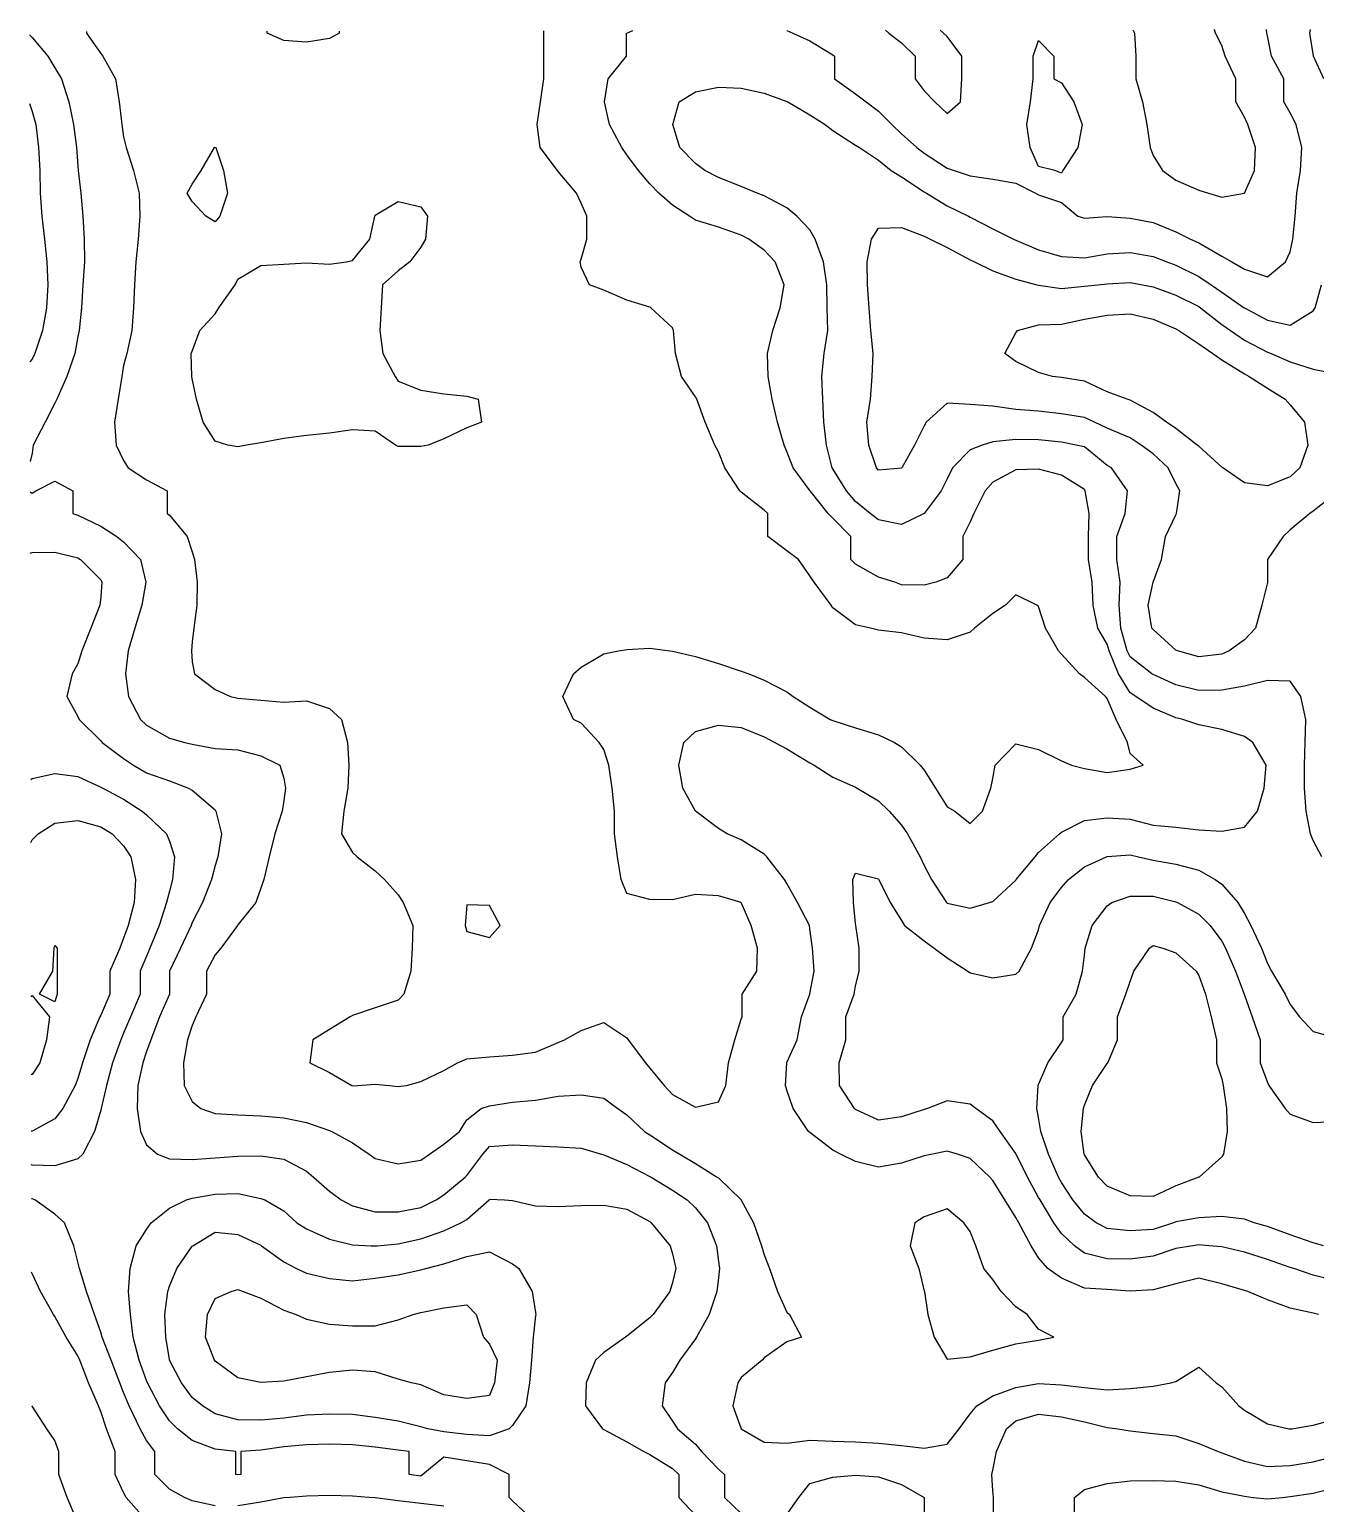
# Model space of a CAD drawing. Header units: inches. Extents: x 450896 to 463247, y 7386701 to 7399440.
# Drawn here: x 450896 to 452542, y 7397535 to 7399422 of the extents above; entities that cross this region are included whole.
import ezdxf

# ---------------------------------------------------------------- set-up
doc = ezdxf.new("R2010")
doc.units = ezdxf.units.IN
doc.header["$MEASUREMENT"] = 0

msp = doc.modelspace()

# ---------------------------------------------------------------- linework, layer by layer
for points, elevation in [([(450895.8, 7399415.2), (450899.2, 7399411.7), (450919.2, 7399388.1), (450928.4, 7399373.2), (450936.8, 7399358.8), (450946.3, 7399329.5), (450952.2, 7399300.3), (450955.8, 7399271), (450957.7, 7399247.6), (450958.3, 7399241.7), (450961.4, 7399212.4), (450964, 7399183.1), (450965.9, 7399153.8), (450966.1, 7399124.5), (450964.1, 7399095.2), (450962.5, 7399066), (450959.2, 7399036.7), (450957.7, 7399029), (450953.8, 7399007.4), (450943.4, 7398978.1), (450930.6, 7398948.8), (450928.4, 7398943.6), (450915.7, 7398919.5), (450900.7, 7398890.2), (450899.2, 7398879.8), (450896.6, 7398869)], 740), ([(450968.8, 7399419.5), (450968.8, 7399417.4), (450987, 7399391.2), (450989.6, 7399388.1), (451006.1, 7399358.8), (451010.8, 7399329.5), (451014, 7399300.3), (451016.3, 7399284.9), (451019.5, 7399271), (451028.9, 7399241.7), (451036.2, 7399212.4), (451037.1, 7399183.1), (451034.8, 7399153.8), (451032, 7399124.5), (451030.4, 7399095.2), (451029.1, 7399066), (451026.7, 7399036.7), (451020.5, 7399007.4), (451016.3, 7398991.9), (451014.1, 7398978.1), (451009.5, 7398948.8), (451004.6, 7398919.5), (451006.7, 7398890.2), (451016.3, 7398870.5), (451022.3, 7398861), (451045.6, 7398845.6), (451072.2, 7398831.7), (451072.2, 7398802.4), (451074.9, 7398800.5), (451097.8, 7398773.1), (451104.2, 7398753.4), (451107.1, 7398743.8), (451110.3, 7398714.5), (451110.2, 7398685.2), (451106.3, 7398655.9), (451104.2, 7398638.2), (451103, 7398626.7), (451104.2, 7398612.5), (451106.9, 7398597.4), (451133.5, 7398577.2), (451153.2, 7398568.1), (451162.7, 7398566.1), (451192, 7398563.5), (451221.3, 7398561.1), (451250.6, 7398562.7), (451279.9, 7398552.9), (451295.3, 7398538.8), (451303, 7398509.5), (451304.6, 7398480.2), (451303.4, 7398450.9), (451298.4, 7398421.6), (451295.3, 7398392.4), (451309.2, 7398368.5), (451315.4, 7398363.1), (451338.5, 7398345.1), (451350.4, 7398333.8), (451367.7, 7398314.3), (451374, 7398304.5), (451386.7, 7398275.2), (451385.6, 7398245.9), (451384, 7398216.6), (451375.2, 7398187.3), (451367.7, 7398179.5), (451338.5, 7398169.8), (451309.2, 7398159.7), (451306.2, 7398158.1), (451279.9, 7398142.1), (451258.5, 7398128.8), (451254.6, 7398099.5), (451279.9, 7398086.9), (451308.3, 7398070.2), (451309.2, 7398069.9), (451316.2, 7398070.2), (451338.5, 7398072.1), (451356.5, 7398070.2), (451367.7, 7398069.2), (451378.5, 7398070.2), (451397, 7398075.5), (451426.3, 7398089.4), (451443.8, 7398099.5), (451455.6, 7398104.5), (451484.9, 7398107), (451514.2, 7398109), (451543.5, 7398113.1), (451572.8, 7398125.4), (451580.8, 7398128.8), (451602, 7398140.5), (451631.3, 7398151.1), (451660.6, 7398131.2), (451662.2, 7398128.8), (451684.5, 7398099.5), (451689.9, 7398092.5), (451708.5, 7398070.2), (451719.2, 7398058.6), (451748.5, 7398042.6), (451777.8, 7398049.4)], 720), ([(451292.1, 7399420), (451292.1, 7399417.4), (451279.9, 7399410.7), (451250.6, 7399405.8), (451221.3, 7399408.1), (451199.9, 7399417.4), (451199.9, 7399419.9)], 720), ([(451777.8, 7398049.4), (451787.1, 7398070.2), (451790.8, 7398099.5), (451798.8, 7398128.8), (451807.1, 7398155.3), (451808.3, 7398158.1), (451808.3, 7398187.3), (451827.1, 7398216.6), (451827.9, 7398245.9), (451819.7, 7398275.2), (451807.1, 7398304.5), (451807.1, 7398304.5), (451777.8, 7398313.2), (451748.5, 7398314.6), (451719.2, 7398307.9), (451689.9, 7398308.2), (451660.6, 7398315.9), (451653.5, 7398333.8), (451648.6, 7398363.1), (451644.7, 7398392.4), (451644.9, 7398421.6), (451641.7, 7398450.9), (451637.3, 7398480.2), (451631.3, 7398500.5), (451625.3, 7398509.5), (451602, 7398534.2), (451592.1, 7398538.8), (451578.6, 7398568.1), (451592.4, 7398597.4), (451602, 7398605.6), (451631.3, 7398622.7), (451650, 7398626.7), (451660.6, 7398628.5), (451689.9, 7398630.3), (451715.8, 7398626.7), (451719.2, 7398626.4), (451748.5, 7398619.4), (451777.8, 7398610.7), (451807.1, 7398600.5), (451816.6, 7398597.4), (451836.3, 7398589.3), (451865.6, 7398574.3), (451873.4, 7398568.1), (451894.9, 7398554.8), (451920.9, 7398538.8), (451924.2, 7398537.4), (451953.5, 7398528.2), (451982.8, 7398519.1), (452003.2, 7398509.5), (452012.1, 7398504), (452036, 7398480.2), (452041.4, 7398474.1), (452055.6, 7398450.9), (452070.6, 7398427.1), (452080.5, 7398421.6), (452099.9, 7398405.8), (452116.1, 7398421.6), (452126.5, 7398450.9), (452129.2, 7398463.2), (452132.3, 7398480.2), (452158.5, 7398507.7), (452187.8, 7398500.6), (452217.1, 7398486.1), (452229.7, 7398480.2), (452246.4, 7398476.2), (452275.7, 7398471.1), (452304.9, 7398475.1), (452321.4, 7398480.2), (452304.9, 7398495.1), (452301.6, 7398509.5), (452287.1, 7398538.8), (452275.7, 7398565.8), (452273.5, 7398568.1), (452246.4, 7398592.7), (452240.1, 7398597.4), (452217.1, 7398622.6), (452213, 7398626.7), (452196.6, 7398655.9), (452187.8, 7398683.4), (452185.3, 7398685.2), (452158.5, 7398698.2), (452145.3, 7398685.2), (452129.2, 7398674.6), (452105.8, 7398655.9), (452099.9, 7398650.5), (452070.6, 7398640.7), (452041.4, 7398642.9), (452012.1, 7398649.6), (451982.8, 7398653), (451972.5, 7398655.9), (451953.5, 7398660), (451924.2, 7398681.9), (451922, 7398685.2), (451900.3, 7398714.5), (451894.9, 7398722.7), (451880.2, 7398743.8), (451865.6, 7398754.7), (451841.1, 7398773.1), (451841.1, 7398802.4), (451836.3, 7398806.6), (451807.1, 7398830), (451805.3, 7398831.7), (451785.9, 7398861), (451777.8, 7398881.4), (451773, 7398890.2), (451760.8, 7398919.5), (451750, 7398948.8), (451748.5, 7398952), (451730.6, 7398978.1), (451723, 7399007.4), (451720.2, 7399036.7), (451719.2, 7399040.2), (451691.2, 7399066), (451689.9, 7399066.6), (451660.6, 7399075.6), (451631.3, 7399088.4), (451612.8, 7399095.2), (451602, 7399118), (451600.7, 7399124.5), (451602, 7399127.9), (451609.2, 7399153.8), (451609.2, 7399183.1), (451602, 7399199.8), (451596.3, 7399212.4), (451572.8, 7399240.5), (451571.8, 7399241.7), (451549.4, 7399271), (451545.9, 7399300.3), (451550, 7399329.5), (451554.4, 7399358.8), (451554.2, 7399388.1), (451554.2, 7399417.4), (451554.1, 7399420.5)], 720), ([(452546, 7397777.3), (452539.2, 7397778.8), (452509.9, 7397785.2), (452480.7, 7397795.9), (452455.7, 7397806.6), (452451.4, 7397807.8), (452422.1, 7397816.2), (452392.8, 7397823.7), (452363.5, 7397816.2), (452334.2, 7397808.7), (452304.9, 7397807.2), (452275.7, 7397809.3), (452246.4, 7397810.7), (452217.1, 7397823.6), (452199.6, 7397835.9), (452187.8, 7397849.7), (452178.2, 7397865.2), (452162.4, 7397894.5), (452158.5, 7397901.3), (452144.7, 7397923.8), (452129.2, 7397948.5), (452125.2, 7397953), (452099.9, 7397976.7), (452083.9, 7397982.3), (452070.6, 7397986.4), (452051.7, 7397982.3), (452041.4, 7397980.1), (452012.1, 7397970.9), (451982.8, 7397965.7), (451953.5, 7397973.1), (451934.1, 7397982.3), (451924.2, 7397987.5), (451894.9, 7398010.1), (451893.3, 7398011.6), (451873.6, 7398040.9), (451865.6, 7398064.4), (451863.8, 7398070.2), (451865.6, 7398099.5), (451865.6, 7398099.6), (451878.5, 7398128.8), (451884, 7398158.1), (451894.8, 7398187.3), (451894.9, 7398187.7), (451900.2, 7398216.6), (451898.4, 7398245.9), (451894.9, 7398270.7), (451894.2, 7398275.2), (451879, 7398304.5), (451865.6, 7398328.7), (451862.4, 7398333.8), (451840, 7398363.1), (451836.3, 7398366.5), (451807.1, 7398384.7), (451789.2, 7398392.4), (451777.8, 7398399.2), (451748.5, 7398421.5), (451748.3, 7398421.6), (451732.3, 7398450.9), (451727, 7398480.2), (451733.6, 7398509.5), (451748.5, 7398523.4), (451777.8, 7398531.6), (451807.1, 7398528.4), (451836.3, 7398516.7), (451850, 7398509.5), (451865.6, 7398501.1), (451894.9, 7398483.5), (451900.2, 7398480.2), (451924.2, 7398464.8), (451953.5, 7398452), (451955.4, 7398450.9), (451982.8, 7398434.8), (451996.4, 7398421.6), (452012.1, 7398403.5), (452019.8, 7398392.4), (452036.2, 7398363.1), (452041.4, 7398351.8), (452050.7, 7398333.8), (452069.6, 7398304.5), (452070.6, 7398303.6), (452099.9, 7398297.5), (452124.9, 7398304.5), (452129.2, 7398305.9), (452158.5, 7398333.2), (452158.9, 7398333.8), (452183.4, 7398363.1), (452187.8, 7398368.4), (452214.6, 7398392.4), (452217.1, 7398394.5), (452246.4, 7398409.5), (452275.7, 7398413), (452304.9, 7398411.1), (452334.2, 7398403.7), (452363.5, 7398401.1), (452392.8, 7398397.7), (452422.1, 7398396), (452451.4, 7398400.8), (452468.1, 7398421.6), (452476.5, 7398450.9), (452479.1, 7398480.2), (452462.2, 7398509.5), (452451.4, 7398517.2), (452422.1, 7398525.8), (452392.8, 7398531.9), (452372.4, 7398538.8), (452363.5, 7398541.1), (452334.2, 7398553.3), (452312.2, 7398568.1), (452304.9, 7398572.8), (452290.2, 7398597.4), (452278, 7398626.7), (452275.7, 7398635.3), (452263.5, 7398655.9), (452257.5, 7398685.2), (452256.1, 7398714.5), (452251.6, 7398743.8), (452251.6, 7398773.1), (452252.3, 7398802.4), (452247.3, 7398831.7), (452246.4, 7398833.3), (452217.1, 7398851.7), (452187.8, 7398859.3), (452158.5, 7398858.3), (452129.2, 7398842.6), (452119.2, 7398831.7), (452104.6, 7398802.4), (452099.9, 7398791.7), (452090.8, 7398773.1), (452090.8, 7398743.8), (452070.6, 7398720), (452056.2, 7398714.5), (452041.4, 7398710.7), (452012.1, 7398711), (452003.5, 7398714.5), (451982.8, 7398721.2), (451953.5, 7398737.7), (451947.2, 7398743.8), (451947.2, 7398773.1), (451924.2, 7398796.4), (451918.5, 7398802.4), (451895.2, 7398831.7), (451894.9, 7398832.1), (451873.7, 7398861), (451865.6, 7398881.9), (451861.9, 7398890.2), (451853.3, 7398919.5), (451846.5, 7398948.8), (451841.3, 7398978.1), (451840.7, 7399007.4), (451847.3, 7399036.7), (451857, 7399066), (451861.9, 7399095.2), (451850.6, 7399124.5), (451836.3, 7399139.5), (451816.6, 7399153.8), (451807.1, 7399159), (451777.8, 7399168.9), (451748.5, 7399178.2), (451740.7, 7399183.1), (451719.2, 7399197.2), (451701.7, 7399212.4), (451689.9, 7399224.7), (451675.4, 7399241.7), (451660.6, 7399261.8), (451654, 7399271), (451638.3, 7399300.3), (451632, 7399329.5), (451636.8, 7399358.8), (451660.3, 7399388.1), (451660.3, 7399417.4), (451660.6, 7399417.6), (451668.4, 7399420.7)], 740), ([(451865.3, 7399421), (451865.6, 7399420.9), (451873.2, 7399417.4), (451894.9, 7399407.4), (451924.2, 7399389.7), (451926.4, 7399388.1), (451926.4, 7399358.8), (451953.5, 7399339.7), (451966.8, 7399329.5), (451982.8, 7399317.5), (452000, 7399300.3), (452012.1, 7399288.6), (452032, 7399271), (452041.4, 7399263.9), (452070.6, 7399244.6), (452079.6, 7399241.7), (452099.9, 7399234.6), (452129.2, 7399230.5), (452158.5, 7399225.4), (452183.7, 7399212.4), (452187.8, 7399210.3), (452217.1, 7399200.5), (452237.9, 7399183.1), (452246.4, 7399180.7), (452275.7, 7399182.5), (452304.9, 7399180.4), (452334.2, 7399174.9), (452363.5, 7399163.2), (452382.1, 7399153.8), (452392.8, 7399148.8), (452422.1, 7399131.8), (452435.1, 7399124.5), (452451.4, 7399115.5), (452480.7, 7399105.5), (452503.8, 7399124.5), (452509.9, 7399137.4), (452513.4, 7399153.8), (452516.3, 7399183.1), (452518.3, 7399212.4), (452523.1, 7399241.7), (452524.7, 7399271), (452517.6, 7399300.3), (452509.9, 7399315.3), (452501.8, 7399329.5), (452501.8, 7399358.8), (452486, 7399388.1), (452480.7, 7399413.8), (452479.8, 7399417.4), (452479.5, 7399422)], 740), ([(451991.9, 7399421.2), (451995.8, 7399417.4), (452012.1, 7399405), (452029.6, 7399388.1), (452029.6, 7399358.8), (452041.4, 7399343.7), (452055, 7399329.5), (452070.6, 7399314.7), (452087.7, 7399329.5), (452089.5, 7399358.8), (452089.5, 7399388.1), (452070.6, 7399413.1), (452066, 7399417.4), (452061.8, 7399421.3)], 720), ([(452308.5, 7399421.7), (452310.6, 7399417.4), (452312.4, 7399388.1), (452312.4, 7399358.8), (452320.9, 7399329.5), (452326.5, 7399300.3), (452330.4, 7399271), (452334.2, 7399260.7), (452346.4, 7399241.7), (452363.5, 7399229.2), (452392.8, 7399216.4), (452405.3, 7399212.4), (452422.1, 7399207.5), (452451.4, 7399212.4)], 720), ([(452451.4, 7399212.4), (452451.4, 7399212.4), (452464.3, 7399241.7), (452465.6, 7399271), (452455.8, 7399300.3), (452451.4, 7399310), (452440.3, 7399329.5), (452440.3, 7399358.8), (452426.5, 7399388.1), (452422.1, 7399401.7), (452414.2, 7399417.4), (452412.9, 7399421.9)], 720), ([(452552.9, 7399358.8), (452539.7, 7399388.1), (452539.2, 7399390.8), (452534.8, 7399417.4), (452535.9, 7399422.1)], 760), ([(452218.7, 7399241.7), (452217.1, 7399238.1), (452208.4, 7399241.7), (452187.8, 7399246.7), (452176.9, 7399271), (452172.6, 7399300.3), (452177.3, 7399329.5), (452180.7, 7399358.8), (452180.7, 7399388.1), (452187.8, 7399407.9), (452207.4, 7399388.1), (452207.4, 7399358.8), (452217.1, 7399353.9), (452232.8, 7399329.5), (452243.6, 7399300.3), (452237.8, 7399271), (452218.7, 7399241.7)], 740), ([(452550.3, 7398363.1), (452539.2, 7398384), (452535.7, 7398392.4), (452530.2, 7398421.6), (452528.2, 7398450.9), (452528.2, 7398480.2), (452529.1, 7398509.5), (452529.9, 7398538.8), (452523.6, 7398568.1), (452509.9, 7398587.7), (452480.7, 7398588.8), (452451.4, 7398581.5), (452422.1, 7398576.5), (452392.8, 7398575.8), (452363.5, 7398583.2), (452334.2, 7398596.4), (452332.7, 7398597.4), (452304.9, 7398618.9), (452301.3, 7398626.7), (452292.8, 7398655.9), (452290.8, 7398685.2), (452292.2, 7398714.5), (452287.9, 7398743.8), (452287.9, 7398773.1), (452298.4, 7398802.4), (452301.4, 7398831.7), (452281, 7398861), (452275.7, 7398864.1), (452246.4, 7398887.8), (452236, 7398890.2), (452217.1, 7398894), (452187.8, 7398897), (452158.5, 7398897.2), (452129.2, 7398894.4), (452115.5, 7398890.2), (452099.9, 7398884), (452077.6, 7398861), (452070.6, 7398846.9), (452062.9, 7398831.7), (452041.4, 7398802.5), (452041.2, 7398802.4), (452012.1, 7398788.4), (451982.8, 7398794.5), (451972.1, 7398802.4), (451953.5, 7398817.9), (451941.6, 7398831.7), (451924.2, 7398859.8), (451923.5, 7398861), (451916, 7398890.2), (451912.8, 7398919.5), (451911.6, 7398948.8), (451910.2, 7398978.1), (451913.3, 7399007.4), (451917.7, 7399036.7), (451917, 7399066), (451916.6, 7399095.2), (451912.3, 7399124.5), (451901.6, 7399153.8), (451894.9, 7399165.5), (451878.3, 7399183.1), (451865.6, 7399193.7), (451836.3, 7399209.2), (451827.6, 7399212.4), (451807.1, 7399221), (451777.8, 7399232.8), (451760.5, 7399241.7), (451748.5, 7399250.6), (451728.2, 7399271), (451719.6, 7399300.3), (451727.7, 7399329.5), (451748.5, 7399342.3), (451777.8, 7399348.1), (451807.1, 7399346.8), (451836.3, 7399340.6), (451865.6, 7399330), (451866.6, 7399329.5), (451894.9, 7399312.8), (451914.6, 7399300.3), (451924.2, 7399293), (451953.5, 7399274.2), (451958.4, 7399271), (451982.8, 7399254.8), (451999, 7399241.7), (452012.1, 7399233.6), (452041.4, 7399214.1), (452044, 7399212.4), (452070.6, 7399196.3), (452097.9, 7399183.1), (452099.9, 7399182), (452129.2, 7399167.1), (452155.5, 7399153.8), (452158.5, 7399152.4), (452187.8, 7399140.2), (452217.1, 7399131.7), (452246.4, 7399130), (452275.7, 7399134.8), (452304.9, 7399136.7), (452334.2, 7399131.3), (452351.7, 7399124.5), (452363.5, 7399120.2), (452392.8, 7399105.9), (452408.7, 7399095.2), (452422.1, 7399085.9), (452451.1, 7399066), (452451.4, 7399065.8), (452480.7, 7399050), (452509.9, 7399043.6), (452539.2, 7399061.8), (452541.6, 7399066), (452549.9, 7399095.2)], 760), ([(450895.9, 7399327.4), (450899.2, 7399317.3), (450903.7, 7399300.3), (450907.3, 7399271), (450909.1, 7399241.7), (450909.5, 7399212.4), (450911.7, 7399183.1), (450914.9, 7399153.8), (450917.9, 7399124.5), (450919.2, 7399095.2), (450917.5, 7399066), (450912.5, 7399036.7), (450902.8, 7399007.4), (450899.2, 7399000.2), (450896.4, 7398996.7)], 760), ([(451139.5, 7399183.1), (451133.5, 7399176), (451121.4, 7399183.1), (451104.2, 7399201.9), (451097.5, 7399212.4), (451104.2, 7399224), (451115.7, 7399241.7), (451132.6, 7399271), (451133.5, 7399271.6), (451134.4, 7399271), (451144.2, 7399241.7), (451149.1, 7399212.4), (451139.5, 7399183.1)], 720), ([(451406.4, 7398890.2), (451397, 7398888.2), (451367.7, 7398888.2), (451364.3, 7398890.2), (451338.5, 7398908.1), (451309.2, 7398909.8), (451279.9, 7398905.4), (451250.6, 7398902.4), (451221.3, 7398898.6), (451192, 7398893.1), (451173.5, 7398890.2), (451162.7, 7398887.9), (451149.9, 7398890.2), (451133.5, 7398895.3), (451118, 7398919.5), (451109.7, 7398948.8), (451104.2, 7398975.4), (451103.5, 7398978.1), (451102.9, 7399007.4), (451104.2, 7399010.2), (451113.9, 7399036.7), (451133.5, 7399058.2), (451138.2, 7399066), (451159.1, 7399095.2), (451162.7, 7399102.3), (451192, 7399119.8), (451221.3, 7399121.7), (451250.6, 7399123.4), (451279.9, 7399121.6), (451301.3, 7399124.5), (451309.2, 7399126.3), (451331.6, 7399153.8), (451337.9, 7399183.1), (451338.5, 7399184.6), (451367.7, 7399201.7), (451397, 7399195.1), (451405.5, 7399183.1), (451402.6, 7399153.8), (451397, 7399143.4), (451382.6, 7399124.5), (451367.7, 7399113.1), (451347.6, 7399095.2), (451346.2, 7399066), (451344.2, 7399036.7), (451348.1, 7399007.4), (451364.1, 7398978.1), (451367.7, 7398971.8), (451397, 7398960.2), (451426.3, 7398955.8), (451455.6, 7398952.9), (451470.4, 7398948.8), (451474.6, 7398919.5), (451455.6, 7398912), (451426.3, 7398898.3), (451406.4, 7398890.2)], 720), ([(452431.8, 7398626.7), (452422.1, 7398622.6), (452392.8, 7398619.1), (452365.6, 7398626.7), (452363.5, 7398627.6), (452334.2, 7398654.1), (452332.8, 7398655.9), (452328.2, 7398685.2), (452334.2, 7398714.4), (452334.3, 7398714.5), (452345.1, 7398743.8), (452350.4, 7398773.1), (452363.5, 7398800.8), (452364.3, 7398802.4), (452368.6, 7398831.7), (452363.5, 7398841), (452353.6, 7398861), (452334.2, 7398878.7), (452319.2, 7398890.2), (452304.9, 7398899.4), (452275.7, 7398911.7), (452259.5, 7398919.5), (452246.4, 7398925.5), (452217.1, 7398930.2), (452187.8, 7398933.3), (452158.5, 7398935.7), (452129.2, 7398939.8), (452099.9, 7398942.1), (452070.6, 7398943.6), (452043.8, 7398919.5), (452041.4, 7398914.8), (452028.8, 7398890.2), (452012.6, 7398861), (452012.1, 7398860.4), (451982.8, 7398857.8), (451980.3, 7398861), (451970.2, 7398890.2), (451967.8, 7398919.5), (451972.4, 7398948.8), (451974.8, 7398978.1), (451976, 7399007.4), (451973, 7399036.7), (451970.9, 7399066), (451968.8, 7399095.2), (451968.3, 7399124.5), (451973.6, 7399153.8), (451982.8, 7399167.7), (452012.1, 7399168.5), (452041.4, 7399157.7), (452049, 7399153.8), (452070.6, 7399142.9), (452099.9, 7399127.3), (452105.8, 7399124.5), (452129.2, 7399113.3), (452158.5, 7399102.6), (452185.3, 7399095.2), (452187.8, 7399094.6), (452217.1, 7399090.7), (452246.4, 7399093.4), (452263.7, 7399095.2), (452275.7, 7399096.5), (452304.9, 7399098.1), (452320.6, 7399095.2), (452334.2, 7399092.7), (452363.5, 7399081.8), (452392.8, 7399067.4), (452394.8, 7399066), (452422.1, 7399044.6), (452433.3, 7399036.7), (452451.4, 7399024.5), (452480.7, 7399009.2), (452485.6, 7399007.4), (452509.9, 7398996.7), (452539.2, 7398987.2), (452568.5, 7398981.4)], 780), ([(452522, 7398861), (452509.9, 7398849.4), (452480.7, 7398837.9), (452451.4, 7398841.8), (452423.8, 7398861), (452422.1, 7398862), (452392.8, 7398888.6), (452390.9, 7398890.2), (452363.5, 7398911.5), (452351.4, 7398919.5), (452334.2, 7398931.8), (452304.9, 7398947.6), (452301, 7398948.8), (452275.7, 7398958.3), (452246.4, 7398971.8), (452217.1, 7398976.4), (452205.7, 7398978.1), (452187.8, 7398983.2), (452158.5, 7398997.1), (452144.5, 7399007.4), (452158.5, 7399033.9), (452160.9, 7399036.7), (452187.8, 7399044.2), (452217.1, 7399044.9), (452246.4, 7399051.1), (452275.7, 7399056.5), (452304.9, 7399058.3), (452334.2, 7399051.1), (452363.5, 7399038.9), (452367.3, 7399036.7), (452392.8, 7399019.7), (452411, 7399007.4), (452422.1, 7398999.4), (452451.4, 7398981.3), (452457.3, 7398978.1), (452480.7, 7398963), (452503.3, 7398948.8), (452509.9, 7398941.8), (452528.2, 7398919.5), (452532.4, 7398890.2), (452522, 7398861)], 800), ([(450896.7, 7398830.4), (450899.2, 7398828.7), (450903.8, 7398831.7), (450928.4, 7398843.7), (450951.2, 7398831.7), (450951.2, 7398802.4), (450957.7, 7398800.4), (450987, 7398786.5), (451007.8, 7398773.1), (451016.3, 7398766.4), (451037.8, 7398743.8), (451044.9, 7398714.5), (451039.7, 7398685.2), (451030.5, 7398655.9), (451022.2, 7398626.7), (451018.6, 7398597.4), (451022.7, 7398568.1), (451038, 7398538.8), (451045.6, 7398531.4), (451074.9, 7398515), (451094.7, 7398509.5), (451104.2, 7398507.3), (451133.5, 7398501.8), (451162.7, 7398499.9), (451192, 7398492.3), (451216.1, 7398480.2), (451221.3, 7398463.8), (451223.5, 7398450.9), (451221.3, 7398435.1), (451219.4, 7398421.6), (451210, 7398392.4), (451202.7, 7398363.1), (451196, 7398333.8), (451192, 7398322.7), (451185.4, 7398304.5), (451162.7, 7398276.1), (451162.1, 7398275.2), (451140.9, 7398245.9), (451133.5, 7398237.5), (451122.6, 7398216.6), (451122.6, 7398187.3), (451108.8, 7398158.1), (451104.2, 7398147.3), (451098.1, 7398128.8), (451093, 7398099.5), (451094, 7398070.2), (451104.2, 7398049.8), (451115.3, 7398040.9), (451133.5, 7398034.6), (451162.7, 7398032.7), (451192, 7398031.3), (451221.3, 7398028.9), (451250.6, 7398022.9), (451279.9, 7398012.8), (451282.7, 7398011.6), (451309.2, 7397996.9), (451330.5, 7397982.3), (451338.5, 7397976.8), (451367.7, 7397970.2), (451397, 7397974.6), (451407.9, 7397982.3), (451426.3, 7397995.1), (451446.3, 7398011.6), (451455.6, 7398026.3), (451474.1, 7398040.9), (451484.9, 7398044.2), (451514.2, 7398048.9), (451543.5, 7398051.6), (451572.8, 7398056.8), (451602, 7398058.5), (451631.3, 7398054.2), (451648.9, 7398040.9), (451660.6, 7398032.7), (451683.3, 7398011.6), (451689.9, 7398007.1), (451719.2, 7397987.8), (451728.3, 7397982.3), (451748.5, 7397970.5), (451776.3, 7397953), (451777.8, 7397951.9), (451806.9, 7397923.8), (451807.1, 7397923.6), (451822.7, 7397894.5), (451833, 7397865.2), (451836.3, 7397853.5), (451843.3, 7397835.9), (451853.4, 7397806.6), (451865.6, 7397780.1), (451868.8, 7397777.3), (451884.2, 7397748), (451865.6, 7397742.1), (451836.3, 7397721.7), (451833.6, 7397718.8), (451807.1, 7397696.3), (451802.8, 7397689.5), (451796.2, 7397660.2), (451807, 7397630.9), (451807.1, 7397630.8), (451836.3, 7397613.8), (451865.6, 7397612.4), (451894.9, 7397616.4), (451924.2, 7397615.1), (451953.5, 7397614.3), (451982.8, 7397612.4), (452012.1, 7397609.4), (452041.4, 7397606), (452070.6, 7397611.3), (452086.2, 7397630.9), (452099.9, 7397650.1), (452108.5, 7397660.2), (452129.2, 7397672.9), (452158.5, 7397683.5), (452187.8, 7397689), (452217.1, 7397687.1), (452246.4, 7397683.6), (452275.7, 7397680.9), (452304.9, 7397682.3), (452334.2, 7397685.2), (452357.1, 7397689.5), (452363.5, 7397691.4), (452392.8, 7397709.7), (452415.1, 7397689.5), (452422.1, 7397684.5), (452444.2, 7397660.2), (452451.4, 7397654.6), (452480.7, 7397637.1), (452508.3, 7397630.9), (452509.9, 7397630.6), (452511.9, 7397630.9), (452539.2, 7397635.5), (452568.5, 7397643.7)], 740), ([(452568.5, 7398828.6), (452539.2, 7398805.5), (452535, 7398802.4), (452509.9, 7398781.5), (452500.8, 7398773.1), (452480.8, 7398743.8), (452480.8, 7398714.5), (452480.7, 7398714.1), (452473.6, 7398685.2), (452465.3, 7398655.9), (452451.4, 7398640.8), (452431.8, 7398626.7)], 780), ([(450896.8, 7398751.9), (450899.2, 7398752.8), (450928.4, 7398752.9), (450957.7, 7398745.7), (450961.2, 7398743.8), (450987, 7398717.5), (450988.6, 7398714.5), (450987, 7398695.9), (450985.8, 7398685.2), (450974.4, 7398655.9), (450963, 7398626.7), (450957.7, 7398610.2), (450950.3, 7398597.4), (450943.8, 7398568.1), (450957.7, 7398542.7), (450959.3, 7398538.8), (450987, 7398511.5), (450988.8, 7398509.5), (451016.3, 7398488.9), (451029, 7398480.2), (451045.6, 7398470.5), (451074.9, 7398460.2), (451099.5, 7398450.9), (451104.2, 7398448.3), (451133.5, 7398423.2), (451134.3, 7398421.6), (451141.6, 7398392.4), (451136.8, 7398363.1), (451133.5, 7398351.8), (451128.6, 7398333.8), (451117.4, 7398304.5), (451104.2, 7398278.8), (451102.7, 7398275.2), (451089.2, 7398245.9), (451075, 7398216.6), (451075, 7398187.3), (451074.9, 7398187.1), (451062.4, 7398158.1), (451051.1, 7398128.8), (451045.6, 7398113.7), (451040.8, 7398099.5), (451034.7, 7398070.2), (451033.8, 7398040.9), (451037.9, 7398011.6), (451045.6, 7397994.4), (451059.6, 7397982.3), (451074.9, 7397976.4), (451104.2, 7397975.4), (451133.5, 7397977.8), (451162.7, 7397980), (451192, 7397980.1), (451221.3, 7397976.1), (451250.6, 7397960.5), (451259.6, 7397953), (451279.9, 7397935.2), (451294.7, 7397923.8), (451309.2, 7397916.1), (451338.5, 7397908.6), (451367.7, 7397908.7), (451397, 7397914.3), (451416.5, 7397923.8), (451426.3, 7397930.3), (451453.6, 7397953), (451455.6, 7397954.9), (451476, 7397982.3), (451484.9, 7397992.2), (451514.2, 7397994.5), (451543.5, 7397993), (451572.8, 7397991.9), (451602, 7397990), (451628.1, 7397982.3), (451631.3, 7397981.4), (451660.6, 7397969.3), (451689.9, 7397954), (451691.5, 7397953), (451719.2, 7397936.3), (451737.6, 7397923.8), (451748.5, 7397913.6), (451763.8, 7397894.5), (451775.2, 7397865.2), (451777.8, 7397845), (451779, 7397835.9), (451777.8, 7397824), (451775.9, 7397806.6), (451765.9, 7397777.3), (451749.7, 7397748), (451748.5, 7397746.2), (451728.2, 7397718.8), (451719.2, 7397702.7), (451709.7, 7397689.5), (451705.8, 7397660.2), (451719.2, 7397640.4), (451725.4, 7397630.9), (451748.5, 7397611), (451756.1, 7397601.6), (451777.8, 7397579.3), (451785.8, 7397572.3), (451785.8, 7397543), (451807.1, 7397522.4)], 760), ([(450897.3, 7398461.9), (450899.2, 7398463.2), (450928.4, 7398469.8), (450957.7, 7398465.8), (450987, 7398452.4), (450989.7, 7398450.9), (451016.3, 7398436.9), (451040, 7398421.6), (451045.6, 7398416.8), (451071, 7398392.4), (451074.9, 7398382.9), (451081.3, 7398363.1), (451079, 7398333.8), (451074.9, 7398319), (451071.4, 7398304.5), (451061.9, 7398275.2), (451049.9, 7398245.9), (451045.6, 7398235.7), (451037.6, 7398216.6), (451037.6, 7398187.3), (451025, 7398158.1), (451016.3, 7398137.3), (451012.7, 7398128.8), (451002.1, 7398099.5), (450994.5, 7398070.2), (450987.5, 7398040.9), (450987, 7398038.6), (450979, 7398011.6), (450964, 7397982.3)], 780), ([(450897.4, 7398381.4), (450899.2, 7398384.6), (450906.7, 7398392.4), (450928.4, 7398406.2), (450957.7, 7398409.7), (450987, 7398401.5), (451001.5, 7398392.4), (451016.3, 7398377.2), (451025.5, 7398363.1), (451031.7, 7398333.8), (451029.7, 7398304.5), (451022.1, 7398275.2), (451016.3, 7398258.7), (451011.3, 7398245.9), (450998.8, 7398216.6), (450998.8, 7398187.3), (450987, 7398160.5), (450985.7, 7398158.1), (450973.3, 7398128.8), (450963.7, 7398099.5), (450957.7, 7398079.3), (450954.3, 7398070.2), (450938.6, 7398040.9)], 800), ([(452568.5, 7397820.3), (452539.2, 7397827.3), (452514.5, 7397835.9), (452509.9, 7397837.4), (452480.7, 7397847.5), (452451.4, 7397856.8), (452422.1, 7397863.7), (452405.6, 7397865.2), (452392.8, 7397866.2), (452385.1, 7397865.2), (452363.5, 7397861.6), (452334.2, 7397852), (452304.9, 7397848.1), (452275.7, 7397848.5), (452246.4, 7397855.8), (452233.5, 7397865.2), (452217.1, 7397880.8), (452207.1, 7397894.5), (452189.6, 7397923.8), (452187.8, 7397927.1), (452173.3, 7397953), (452158.9, 7397982.3), (452158.5, 7397983.1), (452138.5, 7398011.6), (452129.2, 7398025.2), (452107.3, 7398040.9), (452099.9, 7398046.5), (452070.6, 7398050.6), (452045.5, 7398040.9), (452041.4, 7398039.7), (452012.1, 7398030), (451982.8, 7398026), (451953.5, 7398039.7), (451952, 7398040.9), (451933, 7398070.2), (451932.4, 7398099.5), (451941, 7398128.8), (451941, 7398158.1), (451951.6, 7398187.3), (451953.5, 7398197.6), (451958.2, 7398216.6), (451958.1, 7398245.9), (451953.8, 7398275.2), (451953.5, 7398277.5), (451950.8, 7398304.5), (451950.1, 7398333.8), (451953.5, 7398342.2), (451982.8, 7398334.7), (451983.2, 7398333.8), (451997.7, 7398304.5), (452012.1, 7398281.6), (452016, 7398275.2), (452041.4, 7398255.4), (452053.9, 7398245.9), (452070.6, 7398233.7), (452097.1, 7398216.6), (452099.9, 7398214.3), (452129.2, 7398208.1), (452158.5, 7398212.7), (452163, 7398216.6), (452178.6, 7398245.9), (452187.8, 7398269.6), (452189, 7398275.2), (452202.4, 7398304.5), (452217.1, 7398323.7), (452226, 7398333.8), (452246.4, 7398350), (452274.7, 7398363.1), (452275.7, 7398363.5), (452304.9, 7398365.7), (452315.5, 7398363.1), (452334.2, 7398358.6), (452363.5, 7398353.8), (452392.8, 7398345.9), (452413.9, 7398333.8), (452422.1, 7398327.9), (452443, 7398304.5), (452451.4, 7398290.6), (452459.6, 7398275.2), (452473, 7398245.9), (452480.7, 7398226.6), (452486.1, 7398216.6), (452503.6, 7398187.3), (452509.9, 7398173.9), (452521.9, 7398158.1), (452539.2, 7398139.3), (452568.5, 7398131.2)], 760), ([(451484.9, 7398259.6), (451498.4, 7398275.2), (451484.9, 7398300.7), (451455.6, 7398301.7), (451453.5, 7398275.2), (451455.6, 7398267.4), (451484.9, 7398259.6)], 700), ([(452552.3, 7397865.2), (452539.2, 7397868.7), (452509.9, 7397879.2), (452480.7, 7397889.7), (452463.8, 7397894.5), (452451.4, 7397899.1), (452422.1, 7397902.7), (452392.8, 7397900.8), (452363.5, 7397895.6), (452360.6, 7397894.5), (452334.2, 7397885.9), (452304.9, 7397884.3), (452275.7, 7397887.1), (452261.5, 7397894.5), (452246.4, 7397905.6), (452231.4, 7397923.8), (452217.1, 7397946.2), (452213.4, 7397953), (452200.5, 7397982.3), (452190.7, 7398011.6), (452187.8, 7398029.2), (452185.4, 7398040.9), (452187, 7398070.2), (452187.8, 7398071.7), (452199.6, 7398099.5), (452217.1, 7398125.2), (452219.3, 7398128.8), (452219.3, 7398158.1), (452235.9, 7398187.3), (452244.1, 7398216.6), (452246.4, 7398237.2), (452247.4, 7398245.9), (452256.5, 7398275.2), (452275.7, 7398300.4), (452281.6, 7398304.5), (452304.9, 7398312.6), (452334.2, 7398312.5), (452363.5, 7398305.5), (452365.6, 7398304.5), (452392.8, 7398289.5), (452407.5, 7398275.2), (452422.1, 7398255.2), (452427, 7398245.9), (452439.8, 7398216.6), (452451, 7398187.3), (452451.4, 7398186), (452461, 7398158.1), (452471.5, 7398128.8), (452471.5, 7398099.5), (452480.7, 7398074.1), (452482.6, 7398070.2), (452503.2, 7398040.9), (452509.9, 7398033.6), (452539.2, 7398023), (452568.5, 7398024)], 780), ([(450931.1, 7398187.3), (450928.4, 7398177.2), (450908.5, 7398187.3), (450925.8, 7398216.6), (450927.4, 7398245.9), (450928.4, 7398249.4), (450931.1, 7398245.9), (450931.1, 7398216.6), (450931.1, 7398187.3)], 820), ([(452393.3, 7397953), (452392.8, 7397952.8), (452363.5, 7397942), (452334.2, 7397928.2), (452304.9, 7397928.9), (452275.7, 7397941.3), (452264.6, 7397953), (452246.4, 7397981.6), (452246.1, 7397982.3), (452242.4, 7398011.6), (452245.2, 7398040.9), (452246.4, 7398044.9), (452256.6, 7398070.2), (452275.7, 7398098.5), (452276.4, 7398099.5), (452288.9, 7398128.8), (452288.9, 7398158.1), (452299.2, 7398187.3), (452304.9, 7398203.3), (452309.8, 7398216.6), (452329.5, 7398245.9), (452334.2, 7398249.6), (452346.9, 7398245.9), (452363.5, 7398240), (452389.3, 7398216.6), (452392.8, 7398211.3), (452401.2, 7398187.3), (452408.8, 7398158.1), (452415.6, 7398128.8), (452415.6, 7398099.5), (452422.1, 7398078.7), (452424.2, 7398070.2), (452428.3, 7398040.9), (452429.2, 7398011.6), (452424.6, 7397982.3), (452422.1, 7397978.8), (452393.3, 7397953)], 800), ([(450897.7, 7398183.9), (450899.2, 7398185.3), (450921.6, 7398158.1), (450917.4, 7398128.8), (450909.1, 7398099.5)], 820), ([(450909.1, 7398099.5), (450899.2, 7398084.5), (450897.9, 7398084.5)], 820), ([(450938.6, 7398040.9), (450928.4, 7398027.8), (450899.2, 7398011.9), (450898, 7398012)], 800), ([(450964, 7397982.3), (450957.7, 7397976.3), (450928.4, 7397967.6), (450899.2, 7397968.3), (450898.1, 7397968.6)], 780), ([(451133.5, 7397532), (451104.2, 7397538.6), (451094.4, 7397543), (451074.9, 7397553.4), (451056.1, 7397572.3), (451056.1, 7397601.6), (451045.6, 7397615.7), (451037.4, 7397630.9), (451023.5, 7397660.2), (451016.3, 7397677.5), (451011.3, 7397689.5), (451000.5, 7397718.8), (450988.8, 7397748), (450987, 7397754.5), (450979.1, 7397777.3), (450968.6, 7397806.6), (450959.9, 7397835.9), (450957.7, 7397844.7), (450952.5, 7397865.2), (450940.6, 7397894.5), (450928.4, 7397905.7), (450902.5, 7397923.8), (450899.2, 7397925), (450898.2, 7397925.4)], 760), ([(451540.5, 7397513.7), (451514.2, 7397538.5), (451509.9, 7397543), (451509.9, 7397572.3), (451484.9, 7397585.2), (451455.6, 7397590), (451426.3, 7397594.5), (451399.2, 7397572.3), (451397, 7397570.4), (451381.7, 7397572.3), (451381.7, 7397601.6), (451367.7, 7397603.4), (451338.5, 7397607.4), (451309.2, 7397610.3), (451279.9, 7397611.2), (451250.6, 7397610.4), (451221.3, 7397607.6), (451192, 7397603.6), (451166.5, 7397601.6), (451166.5, 7397572.3), (451162.7, 7397572), (451160, 7397572.3), (451160, 7397601.6), (451133.5, 7397604.7), (451104.2, 7397616), (451085.2, 7397630.9), (451074.9, 7397641.2), (451062.2, 7397660.2), (451046.8, 7397689.5), (451045.6, 7397692.5), (451036.2, 7397718.8), (451028.7, 7397748), (451025, 7397777.3), (451022.7, 7397806.6), (451024.6, 7397835.9), (451032.4, 7397865.2), (451045.6, 7397885.8), (451051.6, 7397894.5), (451074.9, 7397913.3), (451096.8, 7397923.8), (451104.2, 7397926.1), (451133.5, 7397931.2), (451162.7, 7397931.9), (451192, 7397925.7), (451197.1, 7397923.8), (451221.3, 7397910), (451238.2, 7397894.5), (451250.6, 7397886.6), (451279.9, 7397873.4), (451309.2, 7397866.3), (451333.1, 7397865.2), (451338.5, 7397865), (451340.7, 7397865.2), (451367.7, 7397867.7), (451397, 7397874.1), (451426.3, 7397884.3), (451448, 7397894.5), (451455.6, 7397898.9), (451484.2, 7397923.8), (451484.9, 7397924.7), (451503.9, 7397923.8), (451514.2, 7397923.2), (451543.5, 7397916.4), (451572.8, 7397915.2), (451602, 7397916.8), (451631.3, 7397917.1), (451660.6, 7397912.1), (451689.9, 7397896), (451691.9, 7397894.5), (451716, 7397865.2), (451719.2, 7397854.8), (451723.2, 7397835.9), (451719.2, 7397817.9), (451715.7, 7397806.6), (451694.1, 7397777.3), (451689.9, 7397773), (451660.6, 7397749.3), (451658.7, 7397748), (451631.3, 7397728.6), (451620.4, 7397718.8), (451608.6, 7397689.5), (451607.6, 7397660.2), (451629.2, 7397630.9), (451631.3, 7397629.8), (451660.6, 7397614.1), (451682.4, 7397601.6), (451689.9, 7397598.1), (451719.2, 7397579.8), (451727.1, 7397572.3), (451727.1, 7397543), (451748.5, 7397520.3)], 780), ([(452187.8, 7397744.1), (452207.1, 7397748), (452187.8, 7397758.4), (452172.9, 7397777.3), (452158.5, 7397786.9), (452139.9, 7397806.6), (452129.2, 7397821.9), (452117.7, 7397835.9), (452107.4, 7397865.2), (452099.9, 7397883.4), (452091.9, 7397894.5), (452070.6, 7397912.5), (452041.4, 7397902.2), (452029.1, 7397894.5), (452023.5, 7397865.2), (452034.6, 7397835.9), (452041.4, 7397807.2), (452041.5, 7397806.6), (452045.9, 7397777.3), (452054.2, 7397748), (452070.6, 7397719.8), (452099.9, 7397722.9), (452129.2, 7397731.5), (452158.5, 7397739.6), (452187.8, 7397744.1)], 720), ([(451509.9, 7397630.9), (451484.9, 7397621.9), (451455.6, 7397623.4), (451426.3, 7397626.8), (451405.9, 7397630.9), (451397, 7397633.2), (451367.7, 7397640.4), (451338.5, 7397645.1), (451309.2, 7397649), (451279.9, 7397649.5), (451250.6, 7397648.1), (451221.3, 7397644.5), (451192, 7397641.9), (451162.7, 7397642.4), (451133.5, 7397649.9), (451117.2, 7397660.2), (451104.2, 7397670.9), (451090.3, 7397689.5), (451075, 7397718.8), (451074.9, 7397719.5), (451070.5, 7397748), (451069.2, 7397777.3), (451072.8, 7397806.6), (451074.9, 7397813.2), (451084.3, 7397835.9), (451104.2, 7397864.6), (451104.8, 7397865.2), (451133.5, 7397882.5), (451162.7, 7397879.7), (451192, 7397865.9), (451193, 7397865.2), (451221.3, 7397844.7), (451237.7, 7397835.9), (451250.6, 7397830.1), (451279.9, 7397823.1), (451309.2, 7397820.4), (451338.5, 7397823.8), (451367.7, 7397828), (451397, 7397834.2), (451403.1, 7397835.9), (451426.3, 7397841.9), (451455.6, 7397851.5), (451484.9, 7397857.3), (451514.2, 7397841.8), (451522.1, 7397835.9), (451539.5, 7397806.6), (451543.5, 7397779.7), (451544, 7397777.3), (451543.5, 7397775.3), (451540.5, 7397748), (451538.5, 7397718.8), (451535.9, 7397689.5), (451531.1, 7397660.2), (451514.2, 7397635), (451509.9, 7397630.9)], 800), ([(451045, 7397513.7), (451019.6, 7397543), (451016.3, 7397549.1), (451005.5, 7397572.3), (451005.5, 7397601.6), (450994.4, 7397630.9), (450987, 7397652.9), (450984.1, 7397660.2), (450971.5, 7397689.5), (450960.4, 7397718.8), (450957.7, 7397724.4), (450942.7, 7397748), (450928.4, 7397774.6), (450926.7, 7397777.3), (450910, 7397806.6), (450899.2, 7397829.7), (450898.3, 7397831.4)], 740), ([(451491.2, 7397689.5), (451484.9, 7397673.6), (451455.6, 7397669.8), (451426.3, 7397674.5), (451397, 7397687.2), (451384.9, 7397689.5), (451367.7, 7397694.5), (451338.5, 7397703.7), (451309.2, 7397706), (451279.9, 7397702.9), (451250.6, 7397697.4), (451221.3, 7397691.9), (451192, 7397690), (451162.7, 7397696.2), (451133.5, 7397717.6), (451132.6, 7397718.8), (451121, 7397748), (451123.7, 7397777.3), (451133.5, 7397797.5), (451153.8, 7397806.6), (451162.7, 7397809), (451169.2, 7397806.6), (451192, 7397798), (451221.3, 7397782.6), (451237.2, 7397777.3), (451250.6, 7397771.3), (451279.9, 7397764.9), (451309.2, 7397762.8), (451338.5, 7397762.5), (451367.7, 7397770.5), (451386.9, 7397777.3), (451397, 7397779.5), (451426.3, 7397785.5), (451455.6, 7397789.7), (451467.5, 7397777.3), (451477.2, 7397748), (451484.9, 7397739.3), (451494.5, 7397718.8), (451491.2, 7397689.5)], 820), ([(450956.4, 7397513.7), (450944.2, 7397543), (450933.4, 7397572.3), (450933.4, 7397601.6), (450928.4, 7397615.9), (450918.2, 7397630.9), (450899.2, 7397659.8), (450898.6, 7397660.1)], 720), ([(452129.9, 7397513.7), (452129.9, 7397543), (452129.2, 7397551.6), (452127.8, 7397572.3), (452129.2, 7397578), (452133.9, 7397601.6), (452146.8, 7397630.9), (452158.5, 7397640.9), (452187.8, 7397649.6), (452217.1, 7397646.3), (452246.4, 7397639.8), (452275.7, 7397632.5), (452289, 7397630.9), (452304.9, 7397628.4), (452334.2, 7397624.6), (452363.5, 7397621.8), (452392.8, 7397611.8), (452417.5, 7397601.6), (452422.1, 7397599.9), (452451.4, 7397589.3), (452480.7, 7397582.7), (452509.9, 7397583.7), (452539.2, 7397588.5), (452568.5, 7397596.1)], 760), ([(451865.6, 7397521.3), (451880.9, 7397543), (451894.9, 7397560.8), (451924.2, 7397568.9), (451953.5, 7397571.4), (451982.8, 7397569.2), (452012.1, 7397559.7), (452041.3, 7397543), (452041.3, 7397513.7)], 760), ([(452233.5, 7397513.7), (452233.5, 7397543), (452246.4, 7397553.2), (452275.7, 7397561), (452304.9, 7397564.2), (452334.2, 7397564.6), (452363.5, 7397563.7), (452392.8, 7397559.2), (452422.1, 7397550), (452451.4, 7397544.4), (452462.5, 7397543), (452480.7, 7397541.1), (452500, 7397543), (452509.9, 7397544.1), (452539.2, 7397548.5), (452568.5, 7397555.7)], 780), ([(451426.3, 7397531.6), (451397, 7397535.2), (451367.7, 7397538.7), (451338.5, 7397542.4), (451330.8, 7397543), (451309.2, 7397544.6), (451279.9, 7397545.4), (451250.6, 7397544.5), (451229.6, 7397543), (451221.3, 7397542.4), (451192, 7397537), (451162.7, 7397532.2)], 760)]:
    msp.add_lwpolyline(points, dxfattribs=dict(elevation=elevation))

doc.saveas('drawing.dxf')
